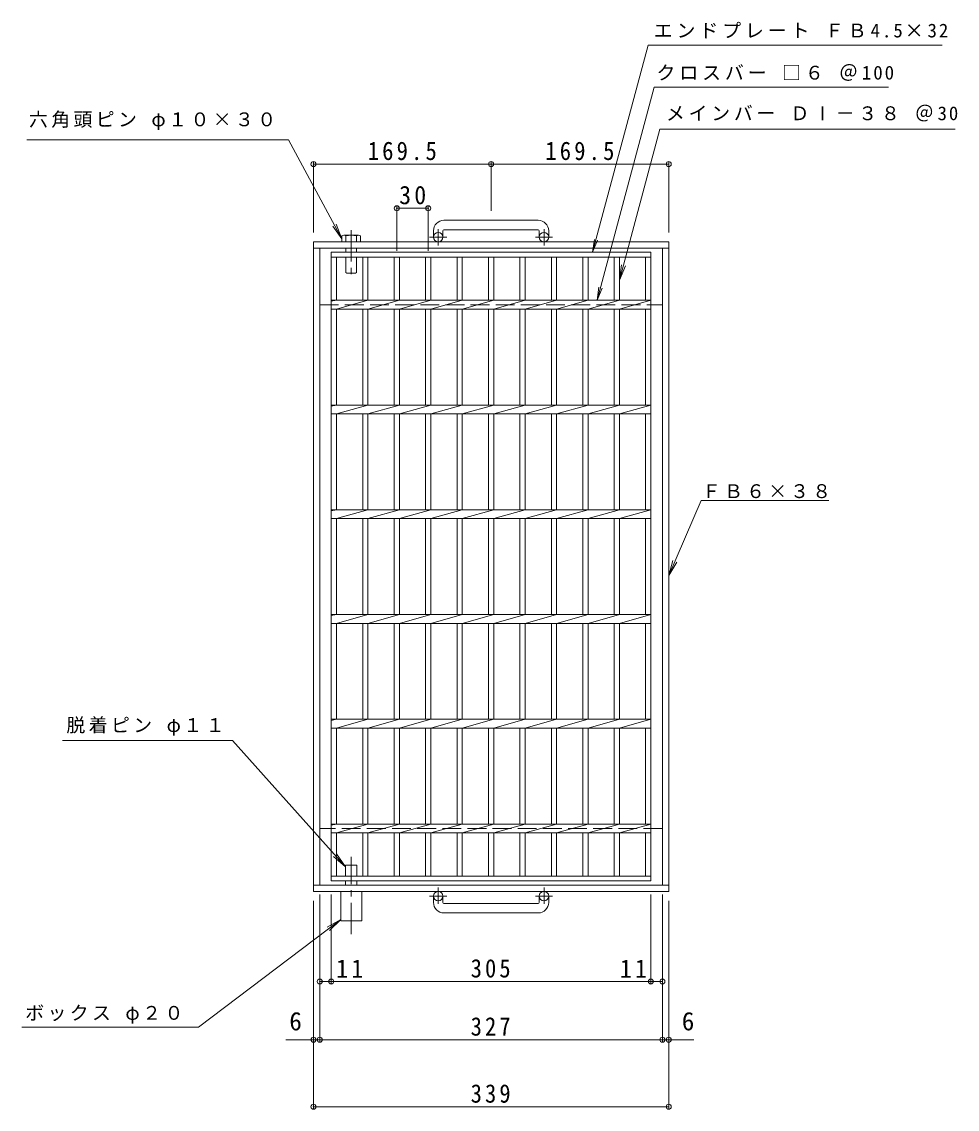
# Model space of a CAD drawing. Units: millimetres, scale not verified. Extents: x -812 to 876, y -823 to 803.
# Drawn here: x -812 to 80, y -235 to 803 of the extents above; entities that cross this region are included whole.
import ezdxf
from ezdxf.enums import TextEntityAlignment as Align

# ---------------------------------------------------------------- set-up
doc = ezdxf.new("R2010")
doc.units = ezdxf.units.MM
doc.header["$LTSCALE"] = 6
doc.header["$PDMODE"] = 32
doc.header["$PDSIZE"] = 4.8
doc.linetypes.add('CHAIN1', pattern=[8, 5, -1, 1, -1])
doc.linetypes.add('DASHED3', pattern=[4, 3, -1])
for name, color, linetype, lineweight in [('A-1_ピット', 2, 'Continuous', 9), ('A-2_蓋', 3, 'Continuous', 9), ('A-4_寸法', 7, 'Continuous', 9), ('A-5_仕様文', 7, 'Continuous', 9), ('A-9_ｸｯｼｮﾝ材', 4, 'Continuous', 9)]:
    doc.layers.add(name, color=color, linetype=linetype, lineweight=lineweight)
doc.styles.add('ＭＳ ゴシック', font='')
doc.styles.get('ＭＳ ゴシック').set_extended_font_data('MS Gothic')

msp = doc.modelspace()

# ---------------------------------------------------------------- linework, layer by layer
at = {"layer": 'A-1_ピット'}
for p, q in [((-319.559, 613.907), (-409.559, 613.907)), ((-419.559, 603.907), (-419.559, 597.807)), ((-410.559, 603.907), (-410.559, 597.807)), ((-409.559, 604.907), (-319.559, 604.907)), ((-318.559, 603.907), (-318.559, 597.807)), ((-309.559, 603.907), (-309.559, 597.807)), ((-534.059, 593.307), (-534.059, -26.693)), ((-534.059, 593.307), (-195.059, 593.307)), ((-195.059, 593.307), (-195.059, -26.693)), ((-534.059, 587.307), (-195.059, 587.307)), ((-528.059, 587.307), (-528.059, -20.693)), ((-201.059, 587.307), (-201.059, -20.693)), ((-534.059, -20.693), (-195.059, -20.693)), ((-534.059, -26.693), (-195.059, -26.693)), ((-419.559, -37.294), (-419.559, -31.193)), ((-410.559, -37.294), (-410.559, -31.193)), ((-409.559, -38.294), (-319.559, -38.294)), ((-318.559, -37.294), (-318.559, -31.193)), ((-309.559, -37.294), (-309.559, -31.193)), ((-319.559, -47.293), (-409.559, -47.293))]:
    msp.add_line(p, q, dxfattribs=at)
at = {"layer": 'A-1_ピット', "linetype": 'CHAIN1'}
for p, q in [((-415.059, 589.7), (-415.059, 605.297)), ((-314.058, 589.7), (-314.058, 605.297)), ((-406.896, 597.807), (-423.303, 597.807)), ((-305.896, 597.807), (-322.303, 597.807)), ((-415.059, -23.086), (-415.059, -38.683)), ((-314.058, -23.086), (-314.058, -38.683)), ((-406.896, -31.193), (-423.303, -31.193)), ((-305.896, -31.193), (-322.303, -31.193))]:
    msp.add_line(p, q, dxfattribs=at)
at = {"layer": 'A-1_ピット', "linetype": 'DASHED3'}
for p, q in [((-528.059, 533.307), (-201.059, 533.307)), ((-201.059, 33.307), (-528.059, 33.307))]:
    msp.add_line(p, q, dxfattribs=at)
at = {"layer": 'A-1_ピット'}
for centre in [(-415.059, 597.807), (-314.059, 597.807), (-415.059, -31.193), (-314.059, -31.193)]:
    msp.add_circle(centre, 4.5, dxfattribs=at)
for centre, radius, start, end in [((-409.559, 603.907), 10, 90, 180), ((-319.559, 603.907), 10, 0, 90), ((-409.559, 603.907), 1, 90, 180), ((-319.559, 603.907), 1, 0, 90), ((-409.559, -37.294), 10, 180, 270), ((-409.559, -37.294), 1, 180, 270), ((-319.559, -37.294), 10, 270, 0), ((-319.559, -37.294), 1, 270, 0)]:
    msp.add_arc(centre, radius, start, end, dxfattribs=at)
at = {"layer": 'A-2_蓋'}
for p, q in [((-517.059, -16.693), (-517.059, 583.307)), ((-517.059, 583.307), (-212.059, 583.307)), ((-212.059, 583.307), (-212.059, -16.693)), ((-517.059, 578.807), (-212.059, 578.807)), ((-512.058, 537.547), (-512.058, 578.807)), ((-487.058, 578.807), (-487.058, 537.547)), ((-482.059, 578.807), (-482.059, 537.547)), ((-457.058, 578.807), (-457.058, 537.547)), ((-452.058, 578.807), (-452.058, 537.547)), ((-427.059, 578.807), (-427.059, 537.547)), ((-422.058, 578.807), (-422.058, 537.547)), ((-397.058, 578.807), (-397.058, 537.547)), ((-392.059, 578.807), (-392.059, 537.547)), ((-367.058, 578.807), (-367.058, 537.547)), ((-362.058, 578.807), (-362.058, 537.547)), ((-337.058, 578.807), (-337.058, 537.547)), ((-332.058, 578.807), (-332.058, 537.547)), ((-307.058, 578.807), (-307.058, 537.547)), ((-302.059, 578.807), (-302.059, 537.547)), ((-277.058, 578.807), (-277.058, 537.547)), ((-272.059, 578.807), (-272.059, 537.547)), ((-247.058, 578.807), (-247.058, 537.547)), ((-242.058, 578.807), (-242.058, 537.547)), ((-217.058, 578.807), (-217.058, 537.547)), ((-512.058, 537.547), (-517.059, 536.547)), ((-517.059, 537.547), (-212.059, 537.547)), ((-482.059, 537.547), (-512.058, 529.067)), ((-452.058, 537.547), (-482.059, 529.067)), ((-422.058, 537.547), (-452.058, 529.067)), ((-392.059, 537.547), (-422.058, 529.067)), ((-362.058, 537.547), (-392.059, 529.067)), ((-332.058, 537.547), (-362.058, 529.067)), ((-302.058, 537.547), (-332.058, 529.067)), ((-272.058, 537.547), (-302.059, 529.067)), ((-242.058, 537.547), (-272.059, 529.067)), ((-212.059, 537.547), (-242.058, 529.067)), ((-517.059, 529.067), (-212.059, 529.067)), ((-512.058, 437.547), (-512.058, 529.067)), ((-487.058, 529.067), (-487.058, 437.547)), ((-482.059, 529.067), (-482.059, 437.547)), ((-457.058, 529.067), (-457.058, 437.547)), ((-452.058, 529.067), (-452.058, 437.547)), ((-427.059, 529.067), (-427.059, 437.547)), ((-422.058, 529.067), (-422.058, 437.547)), ((-397.058, 529.067), (-397.058, 437.547)), ((-392.059, 529.067), (-392.059, 437.547)), ((-367.058, 529.067), (-367.058, 437.547)), ((-362.058, 529.067), (-362.058, 437.547)), ((-337.058, 529.067), (-337.058, 437.547)), ((-332.058, 529.067), (-332.058, 437.547)), ((-307.058, 529.067), (-307.058, 437.547)), ((-302.059, 529.067), (-302.059, 437.547)), ((-277.058, 529.067), (-277.058, 437.547)), ((-272.059, 529.067), (-272.059, 437.547)), ((-247.058, 529.067), (-247.058, 437.547)), ((-242.058, 529.067), (-242.058, 437.547)), ((-217.058, 529.067), (-217.058, 437.547)), ((-512.058, 437.547), (-517.059, 436.547)), ((-517.059, 437.547), (-212.059, 437.547)), ((-482.059, 437.547), (-512.058, 429.067)), ((-452.058, 437.547), (-482.059, 429.067)), ((-422.058, 437.547), (-452.058, 429.067)), ((-392.059, 437.547), (-422.058, 429.067)), ((-362.058, 437.547), (-392.059, 429.067)), ((-332.058, 437.547), (-362.058, 429.067)), ((-302.058, 437.547), (-332.058, 429.067)), ((-272.058, 437.547), (-302.059, 429.067)), ((-242.058, 437.547), (-272.059, 429.067)), ((-212.059, 437.547), (-242.058, 429.067)), ((-517.059, 429.067), (-212.059, 429.067)), ((-512.058, 337.547), (-512.058, 429.067)), ((-487.058, 429.067), (-487.058, 337.547)), ((-482.059, 429.067), (-482.059, 337.547)), ((-457.058, 429.067), (-457.058, 337.547)), ((-452.058, 429.067), (-452.058, 337.547)), ((-427.059, 429.067), (-427.059, 337.547)), ((-422.058, 429.067), (-422.058, 337.547)), ((-397.058, 429.067), (-397.058, 337.547)), ((-392.059, 429.067), (-392.059, 337.547)), ((-367.058, 429.067), (-367.058, 337.547)), ((-362.058, 429.067), (-362.058, 337.547)), ((-337.058, 429.067), (-337.058, 337.547)), ((-332.058, 429.067), (-332.058, 337.547)), ((-307.058, 429.067), (-307.058, 337.547)), ((-302.059, 429.067), (-302.059, 337.547)), ((-277.058, 429.067), (-277.058, 337.547)), ((-272.059, 429.067), (-272.059, 337.547)), ((-247.058, 429.067), (-247.058, 337.547)), ((-242.058, 429.067), (-242.058, 337.547)), ((-217.058, 429.067), (-217.058, 337.547)), ((-512.058, 337.547), (-517.059, 336.547)), ((-517.059, 337.547), (-212.059, 337.547)), ((-482.059, 337.547), (-512.058, 329.067)), ((-452.058, 337.547), (-482.059, 329.067)), ((-422.058, 337.547), (-452.058, 329.067)), ((-392.059, 337.547), (-422.058, 329.067)), ((-362.058, 337.547), (-392.059, 329.067)), ((-332.058, 337.547), (-362.058, 329.067)), ((-302.058, 337.547), (-332.058, 329.067)), ((-272.058, 337.547), (-302.059, 329.067)), ((-242.058, 337.547), (-272.059, 329.067)), ((-212.059, 337.547), (-242.058, 329.067)), ((-517.059, 329.067), (-212.059, 329.067)), ((-512.058, 237.547), (-512.058, 329.067)), ((-487.058, 329.067), (-487.058, 237.547)), ((-482.059, 329.067), (-482.059, 237.547)), ((-457.058, 329.067), (-457.058, 237.547)), ((-452.058, 329.067), (-452.058, 237.547)), ((-427.059, 329.067), (-427.059, 237.547)), ((-422.058, 329.067), (-422.058, 237.547)), ((-397.058, 329.067), (-397.058, 237.547)), ((-392.059, 329.067), (-392.059, 237.547)), ((-367.058, 329.067), (-367.058, 237.547)), ((-362.058, 329.067), (-362.058, 237.547)), ((-337.058, 329.067), (-337.058, 237.547)), ((-332.058, 329.067), (-332.058, 237.547)), ((-307.058, 329.067), (-307.058, 237.547)), ((-302.059, 329.067), (-302.059, 237.547)), ((-277.058, 329.067), (-277.058, 237.547)), ((-272.059, 329.067), (-272.059, 237.547)), ((-247.058, 329.067), (-247.058, 237.547)), ((-242.058, 329.067), (-242.058, 237.547)), ((-217.058, 329.067), (-217.058, 237.547)), ((-512.058, 237.547), (-517.059, 236.547)), ((-517.059, 237.547), (-212.059, 237.547)), ((-517.059, 229.067), (-212.059, 229.067)), ((-482.059, 237.547), (-512.058, 229.067)), ((-512.058, 137.547), (-512.058, 229.067)), ((-487.058, 229.067), (-487.058, 137.547)), ((-452.058, 237.547), (-482.059, 229.067)), ((-482.059, 229.067), (-482.059, 137.547)), ((-457.058, 229.067), (-457.058, 137.547)), ((-422.058, 237.547), (-452.058, 229.067)), ((-452.058, 229.067), (-452.058, 137.547)), ((-427.059, 229.067), (-427.059, 137.547)), ((-392.059, 237.547), (-422.058, 229.067)), ((-422.058, 229.067), (-422.058, 137.547)), ((-397.058, 229.067), (-397.058, 137.547)), ((-362.058, 237.547), (-392.059, 229.067)), ((-392.059, 229.067), (-392.059, 137.547)), ((-367.058, 229.067), (-367.058, 137.547)), ((-332.058, 237.547), (-362.058, 229.067)), ((-362.058, 229.067), (-362.058, 137.547)), ((-337.058, 229.067), (-337.058, 137.547)), ((-302.058, 237.547), (-332.058, 229.067)), ((-332.058, 229.067), (-332.058, 137.547)), ((-307.058, 229.067), (-307.058, 137.547)), ((-272.058, 237.547), (-302.059, 229.067)), ((-302.059, 229.067), (-302.059, 137.547)), ((-277.058, 229.067), (-277.058, 137.547)), ((-242.058, 237.547), (-272.059, 229.067)), ((-272.059, 229.067), (-272.059, 137.547)), ((-247.058, 229.067), (-247.058, 137.547)), ((-212.059, 237.547), (-242.058, 229.067)), ((-242.058, 229.067), (-242.058, 137.547)), ((-217.058, 229.067), (-217.058, 137.547)), ((-512.058, 137.547), (-517.059, 136.547)), ((-517.059, 137.547), (-212.059, 137.547)), ((-482.059, 137.547), (-512.058, 129.067)), ((-452.058, 137.547), (-482.059, 129.067)), ((-422.058, 137.547), (-452.058, 129.067)), ((-392.059, 137.547), (-422.058, 129.067)), ((-362.058, 137.547), (-392.059, 129.067)), ((-332.058, 137.547), (-362.058, 129.067)), ((-302.058, 137.547), (-332.058, 129.067)), ((-272.058, 137.547), (-302.059, 129.067)), ((-242.058, 137.547), (-272.059, 129.067)), ((-212.059, 137.547), (-242.058, 129.067)), ((-517.059, 129.067), (-212.059, 129.067)), ((-512.058, 37.547), (-512.058, 129.067)), ((-487.058, 129.067), (-487.058, 37.547)), ((-482.059, 129.067), (-482.059, 37.547)), ((-457.058, 129.067), (-457.058, 37.547)), ((-452.058, 129.067), (-452.058, 37.547)), ((-427.059, 129.067), (-427.059, 37.547)), ((-422.058, 129.067), (-422.058, 37.547)), ((-397.058, 129.067), (-397.058, 37.547)), ((-392.059, 129.067), (-392.059, 37.547)), ((-367.058, 129.067), (-367.058, 37.547)), ((-362.058, 129.067), (-362.058, 37.547)), ((-337.058, 129.067), (-337.058, 37.547)), ((-332.058, 129.067), (-332.058, 37.547)), ((-307.058, 129.067), (-307.058, 37.547)), ((-302.059, 129.067), (-302.059, 37.547)), ((-277.058, 129.067), (-277.058, 37.547)), ((-272.059, 129.067), (-272.059, 37.547)), ((-247.058, 129.067), (-247.058, 37.547)), ((-242.058, 129.067), (-242.058, 37.547)), ((-217.058, 129.067), (-217.058, 37.547)), ((-512.058, 37.547), (-517.059, 36.547)), ((-517.059, 37.547), (-212.059, 37.547)), ((-482.059, 37.547), (-512.058, 29.067)), ((-452.058, 37.547), (-482.059, 29.067)), ((-422.058, 37.547), (-452.058, 29.067)), ((-392.059, 37.547), (-422.058, 29.067)), ((-362.058, 37.547), (-392.059, 29.067)), ((-332.058, 37.547), (-362.058, 29.067)), ((-302.058, 37.547), (-332.058, 29.067)), ((-272.058, 37.547), (-302.059, 29.067)), ((-242.058, 37.547), (-272.059, 29.067)), ((-212.059, 37.547), (-242.058, 29.067)), ((-517.059, 29.067), (-212.059, 29.067)), ((-512.058, -12.193), (-512.058, 29.067)), ((-487.058, 29.067), (-487.058, -12.193)), ((-482.059, 29.067), (-482.059, -12.193)), ((-457.058, 29.067), (-457.058, -12.193)), ((-452.058, 29.067), (-452.058, -12.193)), ((-427.059, 29.067), (-427.059, -12.193)), ((-422.058, 29.067), (-422.058, -12.193)), ((-397.058, 29.067), (-397.058, -12.193)), ((-392.059, 29.067), (-392.059, -12.193)), ((-367.058, 29.067), (-367.058, -12.193)), ((-362.058, 29.067), (-362.058, -12.193)), ((-337.058, 29.067), (-337.058, -12.193)), ((-332.058, 29.067), (-332.058, -12.193)), ((-307.058, 29.067), (-307.058, -12.193)), ((-302.059, 29.067), (-302.059, -12.193)), ((-277.058, 29.067), (-277.058, -12.193)), ((-272.059, 29.067), (-272.059, -12.193)), ((-247.058, 29.067), (-247.058, -12.193)), ((-242.058, 29.067), (-242.058, -12.193)), ((-217.058, 29.067), (-217.058, -12.193)), ((-212.059, -12.193), (-517.059, -12.193)), ((-212.059, -16.693), (-517.059, -16.693))]:
    msp.add_line(p, q, dxfattribs=at)
at = {"layer": 'A-4_寸法'}
for p, q in [((-534.059, 602.307), (-534.059, 669.341)), ((-534.059, 667.541), (-364.559, 667.541)), ((-364.559, 622.907), (-364.559, 669.341)), ((-364.559, 667.541), (-195.059, 667.541)), ((-195.059, 602.307), (-195.059, 669.341)), ((-454.558, 584.828), (-454.558, 627.157)), ((-454.558, 625.357), (-424.559, 625.357)), ((-424.559, 584.828), (-424.559, 627.157)), ((-528.059, -29.693), (-528.059, -170.105)), ((-517.059, -29.693), (-517.059, -114.609)), ((-212.059, -29.693), (-212.059, -114.609)), ((-201.059, -29.693), (-201.059, -170.105)), ((-534.059, -35.693), (-534.059, -234.113)), ((-195.059, -35.693), (-195.059, -234.113)), ((-560.448, -168.305), (-528.059, -168.305)), ((-528.059, -168.305), (-201.059, -168.305)), ((-201.059, -168.305), (-171.127, -168.305)), ((-195.059, -177.305), (-195.059, -170.105)), ((-534.059, -232.313), (-195.059, -232.313))]:
    msp.add_line(p, q, dxfattribs=at)
msp.add_lwpolyline([(-528.059, -112.809), (-517.059, -112.809), (-212.059, -112.809), (-201.059, -112.809)], dxfattribs=at)
for p in [(-534.059, 667.541), (-364.559, 667.541), (-195.059, 667.541), (-454.558, 625.357), (-424.559, 625.357), (-528.059, -112.809), (-517.059, -112.809), (-212.059, -112.809), (-201.059, -112.809), (-534.059, -168.305), (-528.059, -168.305), (-201.059, -168.305), (-195.059, -168.305), (-534.059, -232.313), (-195.059, -232.313)]:
    msp.add_point(p, dxfattribs=at)
at = {"layer": 'A-5_仕様文'}
for p, q in [((-557.879, 690.592), (-807.778, 690.592)), ((-557.879, 690.592), (-506.943, 596.184)), ((-506.943, 596.184), (-515.728, 608.342)), ((-506.943, 596.184), (-512.282, 610.202)), ((-267.632, 583.307), (-266, 595.7)), ((-267.632, 583.307), (-262.848, 594.856)), ((-242.058, 556.583), (-240.101, 571.455)), ((-242.058, 556.583), (-236.318, 570.441)), ((-263.288, 537.547), (-261.657, 549.94)), ((-263.288, 537.547), (-258.505, 549.095)), ((-164.014, 346.547), (-42.109, 346.547)), ((-195.059, 274.655), (-187.365, 287.532)), ((-611.454, 117.144), (-773.732, 117.144)), ((-611.454, 117.144), (-503.558, -3.367)), ((-503.558, -3.367), (-514.937, 6.407)), ((-503.558, -3.367), (-512.019, 9.019)), ((-643.958, -156.368), (-508.058, -53.557)), ((-508.058, -53.557), (-521.1, -60.968)), ((-508.058, -53.557), (-518.737, -64.091)), ((-812.491, -156.368), (-643.958, -156.368))]:
    msp.add_line(p, q, dxfattribs=at)
for points in [[(-267.632, 583.307), (-214.669, 780.966), (65.99, 780.966)], [(-263.288, 537.547), (-208.782, 740.966), (14.697, 740.966)], [(-242.058, 556.583), (-203.371, 700.966), (78.511, 700.966)], [(-164.014, 346.547), (-195.059, 274.655), (-190.96, 289.084)]]:
    msp.add_lwpolyline(points, dxfattribs=at)
at = {"layer": 'A-9_ｸｯｼｮﾝ材', "linetype": 'CHAIN1'}
for p, q in [((-498.058, 604.406), (-498.058, 559.774)), ((-498.058, -67.719), (-498.058, 6.205))]:
    msp.add_line(p, q, dxfattribs=at)
at = {"layer": 'A-9_ｸｯｼｮﾝ材'}
for p, q in [((-506.943, 598.964), (-506.943, 593.307)), ((-505.001, 599.707), (-491.116, 599.707)), ((-503.058, 593.307), (-503.058, 598.964)), ((-493.058, 593.307), (-493.058, 598.964)), ((-489.173, 598.964), (-489.173, 593.307)), ((-503.058, 583.307), (-503.058, 587.307)), ((-493.058, 583.307), (-493.058, 587.307)), ((-503.058, 564.119), (-503.058, 578.807)), ((-493.058, 564.119), (-493.058, 578.807)), ((-502.246, 563.307), (-503.058, 564.119)), ((-493.87, 563.307), (-502.246, 563.307)), ((-493.87, 563.307), (-493.058, 564.119)), ((-492.558, -1.692), (-503.558, -1.692)), ((-503.558, -12.193), (-503.558, -1.692)), ((-492.558, -12.193), (-492.558, -1.692)), ((-503.558, -20.692), (-503.558, -16.692)), ((-492.558, -20.692), (-492.558, -16.692)), ((-508.058, -26.692), (-508.058, -54.692)), ((-488.058, -26.692), (-488.058, -54.692)), ((-488.058, -54.692), (-508.058, -54.692))]:
    msp.add_line(p, q, dxfattribs=at)
for centre, radius, start, end in [((-505.001, 596.797), 2.91, 48.12389, 131.8763), ((-498.058, 582.517), 17.19, 73.09029, 106.90971), ((-491.116, 596.797), 2.91, 48.1237, 131.87611)]:
    msp.add_arc(centre, radius, start, end, dxfattribs=at)

# ---------------------------------------------------------------- texts
at = {"layer": 'A-4_寸法', "color": 2, "style": 'ＭＳ ゴシック'}
for p in [(-557.178, -164.705), (-182.537, -164.705)]:
    msp.add_text('6', height=17.6, dxfattribs=at).set_placement(p, align=Align.BOTTOM_LEFT)
at = {"layer": 'A-4_寸法', "color": 2, "char_height": 17.6, "attachment_point": 7, "style": 'ＭＳ ゴシック'}
for s, insert in [('\\T1.28;\\W0.9;169.5', (-482.309, 671.141)), ('\\T1.28;\\W0.9;169.5', (-312.809, 671.141)), ('\\T1.27;\\W0.95;30', (-452.308, 628.957)), ('\\T1.27;\\W0.95;11', (-512.426, -109.21)), ('\\T1.27;\\W0.9;305', (-384.059, -109.21)), ('\\T1.27;\\W0.95;11', (-241.598, -109.21)), ('\\T1.27;\\W0.9;327', (-384.059, -164.705)), ('\\T1.27;\\W0.9;339', (-384.059, -228.713))]:
    msp.add_mtext(s, dxfattribs=dict(at, insert=insert))
at = {"layer": 'A-5_仕様文', "char_height": 13.2, "attachment_point": 7, "style": 'ＭＳ ゴシック'}
for s, insert in [('\\T1.21;エンドプレート\\~ＦＢ4.5×32', (-209.311, 787.679)), ('\\T1.21;クロスバー\\~□６\\~＠100', (-206.682, 746.955)), ('\\T1.18;六角頭ピン\\~φ１０×３０', (-805.6, 700.026)), ('\\T1.2;メインバー\\~ＤⅠ－３８\\~＠30', (-197.673, 708.201)), ('\\T1.17;ＦＢ６×３８', (-163.301, 348.503)), ('\\T1.18;脱着ピン\\~φ１１', (-769.835, 121.836)), ('\\T1.18;ボックス\\~φ２０', (-809.166, -152.917))]:
    msp.add_mtext(s, dxfattribs=dict(at, insert=insert))

doc.saveas('drawing.dxf')
